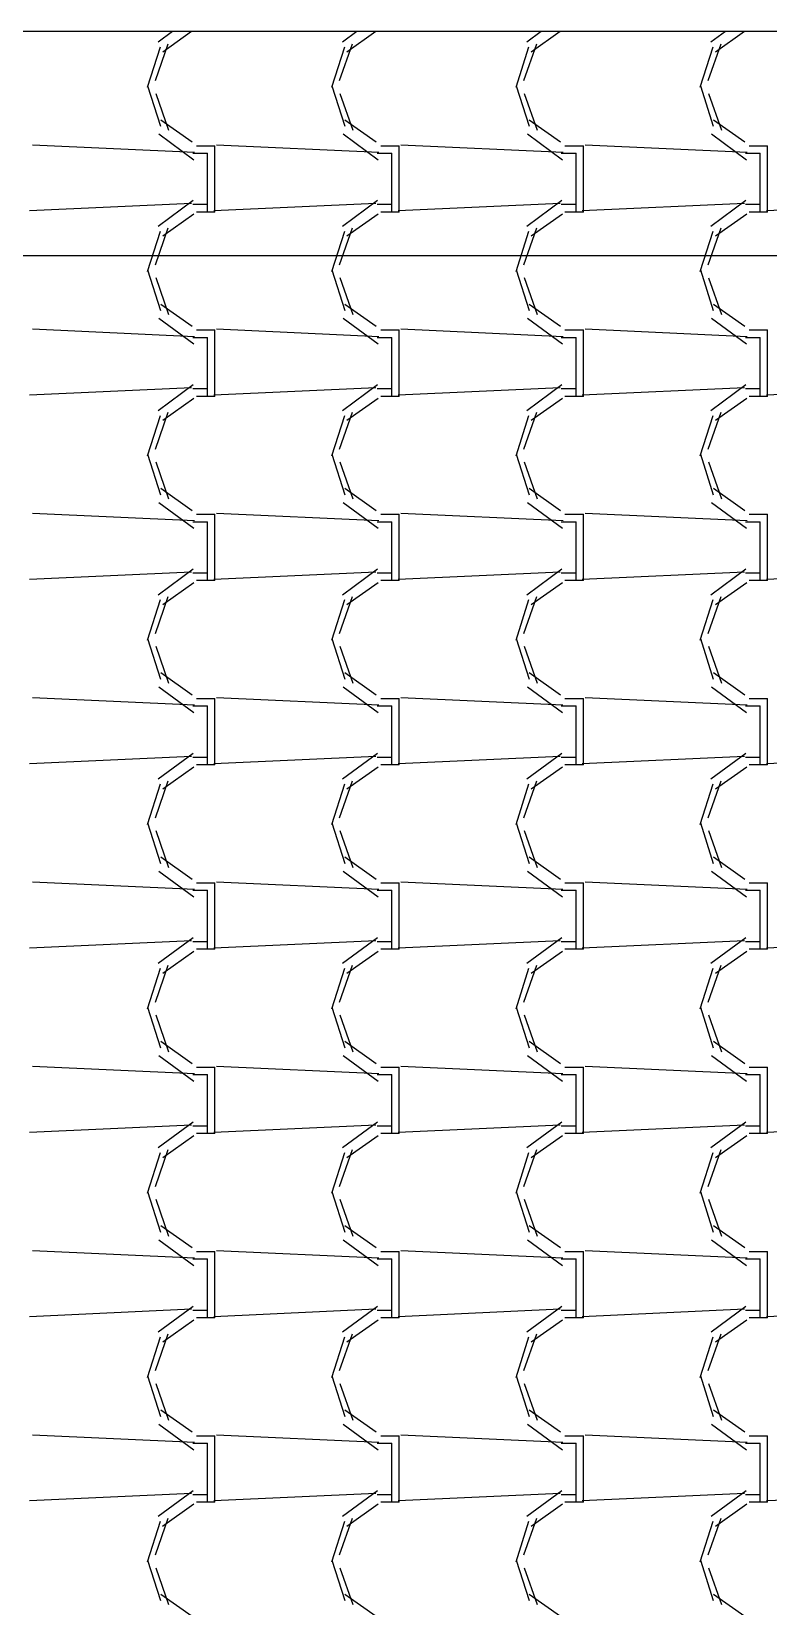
# Model space of a CAD drawing. Header units: millimetres. Extents: x -336 to -33, y -135 to 770.
# Drawn here: x -309.076 to -307.876, y 721.539 to 724.103 of the extents above; entities that cross this region are included whole.
import ezdxf

# ---------------------------------------------------------------- set-up
doc = ezdxf.new("R2010")
doc.units = ezdxf.units.MM
doc.header["$LTSCALE"] = 50
doc.header["$MEASUREMENT"] = 0
doc.layers.add('-HIDRO', color=8, linetype='CONTINUOUS')
doc.layers.add('AF', color=5, linetype='CONTINUOUS')

msp = doc.modelspace()

# ---------------------------------------------------------------- linework, layer by layer
at = {"layer": '-HIDRO', "linetype": 'Continuous'}
for p, q in [((-307.758, 724.1028), (-310.458, 724.1028)), ((-308.8462, 724.1028), (-308.8697, 724.0855)), ((-308.8152, 724.1028), (-308.8624, 724.0694)), ((-308.5462, 724.1028), (-308.5697, 724.0855)), ((-308.5152, 724.1028), (-308.5624, 724.0694)), ((-308.2462, 724.1028), (-308.2697, 724.0855)), ((-308.2152, 724.1028), (-308.2624, 724.0694)), ((-307.9462, 724.1028), (-307.9697, 724.0855)), ((-307.9152, 724.1028), (-307.9624, 724.0694)), ((-308.8666, 724.0774), (-308.8876, 724.0114)), ((-308.8538, 724.0824), (-308.8748, 724.0224)), ((-308.5666, 724.0774), (-308.5876, 724.0114)), ((-308.5538, 724.0824), (-308.5748, 724.0224)), ((-308.2666, 724.0774), (-308.2876, 724.0114)), ((-308.2538, 724.0824), (-308.2748, 724.0224)), ((-307.9666, 724.0774), (-307.9876, 724.0114)), ((-307.9538, 724.0824), (-307.9748, 724.0224)), ((-308.8869, 724.0146), (-308.8659, 723.9486)), ((-308.8737, 724.0021), (-308.8527, 723.9421)), ((-308.5869, 724.0146), (-308.5659, 723.9486)), ((-308.5737, 724.0021), (-308.5527, 723.9421)), ((-308.2869, 724.0146), (-308.2659, 723.9486)), ((-308.2737, 724.0021), (-308.2527, 723.9421)), ((-307.9869, 724.0146), (-307.9659, 723.9486)), ((-307.9737, 724.002), (-307.9527, 723.942)), ((-308.8656, 723.9592), (-308.8146, 723.9232)), ((-308.5656, 723.9592), (-308.5146, 723.9232)), ((-308.2656, 723.9592), (-308.2146, 723.9232)), ((-307.9656, 723.9592), (-307.9146, 723.9232)), ((-308.8105, 723.906), (-309.0745, 723.918)), ((-308.8686, 723.9361), (-308.8116, 723.8941)), ((-308.8074, 723.9169), (-308.7774, 723.9169)), ((-308.7774, 723.8209), (-308.7774, 723.9169)), ((-308.5105, 723.906), (-308.7745, 723.918)), ((-308.5686, 723.9361), (-308.5116, 723.8941)), ((-308.5074, 723.9169), (-308.4774, 723.9169)), ((-308.4774, 723.8209), (-308.4774, 723.9169)), ((-308.2105, 723.906), (-308.4745, 723.918)), ((-308.2686, 723.9361), (-308.2116, 723.8941)), ((-308.2074, 723.9169), (-308.1774, 723.9169)), ((-308.1774, 723.8209), (-308.1774, 723.9169)), ((-307.9105, 723.906), (-308.1745, 723.918)), ((-307.9686, 723.936), (-307.9116, 723.894)), ((-307.9074, 723.9169), (-307.8774, 723.9169)), ((-307.8774, 723.8209), (-307.8774, 723.9169)), ((-308.8134, 723.9049), (-308.7894, 723.9049)), ((-308.7894, 723.8209), (-308.7894, 723.9049)), ((-308.5134, 723.9049), (-308.4894, 723.9049)), ((-308.4894, 723.8209), (-308.4894, 723.9049)), ((-308.2134, 723.9049), (-308.1894, 723.9049)), ((-308.1894, 723.8209), (-308.1894, 723.9049)), ((-307.9134, 723.9049), (-307.8894, 723.9049)), ((-307.8894, 723.8209), (-307.8894, 723.9049)), ((-308.8152, 723.8228), (-309.0792, 723.8108)), ((-308.8127, 723.8275), (-308.8697, 723.7855)), ((-308.7894, 723.8209), (-308.8134, 723.8209)), ((-308.7894, 723.8089), (-308.7894, 723.8209)), ((-308.5152, 723.8228), (-308.7792, 723.8108)), ((-308.7774, 723.8089), (-308.7774, 723.8209)), ((-308.5127, 723.8275), (-308.5697, 723.7855)), ((-308.4894, 723.8209), (-308.5134, 723.8209)), ((-308.4894, 723.8089), (-308.4894, 723.8209)), ((-308.2152, 723.8228), (-308.4792, 723.8108)), ((-308.4774, 723.8089), (-308.4774, 723.8209)), ((-308.2127, 723.8275), (-308.2697, 723.7855)), ((-308.1894, 723.8209), (-308.2134, 723.8209)), ((-308.1894, 723.8089), (-308.1894, 723.8209)), ((-307.9152, 723.8228), (-308.1792, 723.8108)), ((-308.1774, 723.8089), (-308.1774, 723.8209)), ((-307.9127, 723.8275), (-307.9697, 723.7855)), ((-307.8894, 723.8209), (-307.9134, 723.8209)), ((-307.8894, 723.8089), (-307.8894, 723.8209)), ((-307.6152, 723.8228), (-307.8792, 723.8108)), ((-307.8774, 723.8089), (-307.8774, 723.8209)), ((-308.8114, 723.8054), (-308.8624, 723.7694)), ((-308.7774, 723.8089), (-308.8074, 723.8089)), ((-308.5114, 723.8054), (-308.5624, 723.7694)), ((-308.4774, 723.8089), (-308.5074, 723.8089)), ((-308.2114, 723.8054), (-308.2624, 723.7694)), ((-308.1774, 723.8089), (-308.2074, 723.8089)), ((-307.9114, 723.8054), (-307.9624, 723.7694)), ((-307.8774, 723.8089), (-307.9074, 723.8089)), ((-308.8666, 723.7774), (-308.8876, 723.7114)), ((-308.8538, 723.7824), (-308.8748, 723.7224)), ((-308.5666, 723.7774), (-308.5876, 723.7114)), ((-308.5538, 723.7824), (-308.5748, 723.7224)), ((-308.2666, 723.7774), (-308.2876, 723.7114)), ((-308.2538, 723.7824), (-308.2748, 723.7224)), ((-307.9666, 723.7774), (-307.9876, 723.7114)), ((-307.9538, 723.7824), (-307.9748, 723.7224)), ((-308.8869, 723.7146), (-308.8659, 723.6486)), ((-308.5869, 723.7146), (-308.5659, 723.6486)), ((-308.2869, 723.7146), (-308.2659, 723.6486)), ((-307.9869, 723.7146), (-307.9659, 723.6486)), ((-308.8737, 723.7021), (-308.8527, 723.6421)), ((-308.5737, 723.7021), (-308.5527, 723.6421)), ((-308.2737, 723.7021), (-308.2527, 723.6421)), ((-307.9737, 723.702), (-307.9527, 723.642)), ((-308.8686, 723.6361), (-308.8116, 723.5941)), ((-308.8656, 723.6592), (-308.8146, 723.6232)), ((-308.5686, 723.6361), (-308.5116, 723.5941)), ((-308.5656, 723.6592), (-308.5146, 723.6232)), ((-308.2686, 723.6361), (-308.2116, 723.5941)), ((-308.2656, 723.6592), (-308.2146, 723.6232)), ((-307.9686, 723.6361), (-307.9116, 723.5941)), ((-307.9656, 723.6592), (-307.9146, 723.6232)), ((-308.8105, 723.606), (-309.0745, 723.618)), ((-308.8074, 723.6169), (-308.7774, 723.6169)), ((-308.7774, 723.5209), (-308.7774, 723.6169)), ((-308.5105, 723.606), (-308.7745, 723.618)), ((-308.5074, 723.6169), (-308.4774, 723.6169)), ((-308.4774, 723.5209), (-308.4774, 723.6169)), ((-308.2105, 723.606), (-308.4745, 723.618)), ((-308.2074, 723.6169), (-308.1774, 723.6169)), ((-308.1774, 723.5209), (-308.1774, 723.6169)), ((-307.9105, 723.606), (-308.1745, 723.618)), ((-307.9074, 723.6169), (-307.8774, 723.6169)), ((-307.8774, 723.5209), (-307.8774, 723.6169)), ((-308.8134, 723.6049), (-308.7894, 723.6049)), ((-308.7894, 723.5209), (-308.7894, 723.6049)), ((-308.5134, 723.6049), (-308.4894, 723.6049)), ((-308.4894, 723.5209), (-308.4894, 723.6049)), ((-308.2134, 723.6049), (-308.1894, 723.6049)), ((-308.1894, 723.5209), (-308.1894, 723.6049)), ((-307.9134, 723.6049), (-307.8894, 723.6049)), ((-307.8894, 723.5209), (-307.8894, 723.6049)), ((-308.8152, 723.5228), (-309.0792, 723.5108)), ((-308.8127, 723.5275), (-308.8697, 723.4855)), ((-308.7894, 723.5209), (-308.8134, 723.5209)), ((-308.7774, 723.5089), (-308.8074, 723.5089)), ((-308.7894, 723.5089), (-308.7894, 723.5209)), ((-308.5152, 723.5228), (-308.7792, 723.5108)), ((-308.7774, 723.5089), (-308.7774, 723.5209)), ((-308.5127, 723.5275), (-308.5697, 723.4855)), ((-308.4894, 723.5209), (-308.5134, 723.5209)), ((-308.4774, 723.5089), (-308.5074, 723.5089)), ((-308.4894, 723.5089), (-308.4894, 723.5209)), ((-308.2152, 723.5228), (-308.4792, 723.5108)), ((-308.4774, 723.5089), (-308.4774, 723.5209)), ((-308.2127, 723.5275), (-308.2697, 723.4855)), ((-308.1894, 723.5209), (-308.2134, 723.5209)), ((-308.1774, 723.5089), (-308.2074, 723.5089)), ((-308.1894, 723.5089), (-308.1894, 723.5209)), ((-307.9152, 723.5228), (-308.1792, 723.5108)), ((-308.1774, 723.5089), (-308.1774, 723.5209)), ((-307.9127, 723.5275), (-307.9697, 723.4855)), ((-307.8894, 723.5209), (-307.9134, 723.5209)), ((-307.8774, 723.5089), (-307.9074, 723.5089)), ((-307.8894, 723.5089), (-307.8894, 723.5209)), ((-307.6152, 723.5228), (-307.8792, 723.5108)), ((-307.8774, 723.5089), (-307.8774, 723.5209)), ((-308.8538, 723.4824), (-308.8748, 723.4224)), ((-308.8114, 723.5054), (-308.8624, 723.4694)), ((-308.5538, 723.4824), (-308.5748, 723.4224)), ((-308.5114, 723.5054), (-308.5624, 723.4694)), ((-308.2538, 723.4824), (-308.2748, 723.4224)), ((-308.2114, 723.5054), (-308.2624, 723.4694)), ((-307.9538, 723.4824), (-307.9748, 723.4224)), ((-307.9114, 723.5054), (-307.9624, 723.4694)), ((-308.8666, 723.4774), (-308.8876, 723.4114)), ((-308.5666, 723.4774), (-308.5876, 723.4114)), ((-308.2666, 723.4774), (-308.2876, 723.4114)), ((-307.9666, 723.4774), (-307.9876, 723.4114)), ((-308.8869, 723.4146), (-308.8659, 723.3486)), ((-308.5869, 723.4146), (-308.5659, 723.3486)), ((-308.2869, 723.4146), (-308.2659, 723.3486)), ((-307.9869, 723.4146), (-307.9659, 723.3486)), ((-308.8737, 723.4021), (-308.8527, 723.3421)), ((-308.5737, 723.4021), (-308.5527, 723.3421)), ((-308.2737, 723.4021), (-308.2527, 723.3421)), ((-307.9737, 723.4021), (-307.9527, 723.3421)), ((-308.8656, 723.3592), (-308.8146, 723.3232)), ((-308.5656, 723.3592), (-308.5146, 723.3232)), ((-308.2656, 723.3592), (-308.2146, 723.3232)), ((-307.9656, 723.3592), (-307.9146, 723.3232)), ((-308.8686, 723.3361), (-308.8116, 723.2941)), ((-308.5686, 723.3361), (-308.5116, 723.2941)), ((-308.2686, 723.3361), (-308.2116, 723.2941)), ((-307.9686, 723.3361), (-307.9116, 723.2941)), ((-308.8105, 723.306), (-309.0745, 723.318)), ((-308.8134, 723.3049), (-308.7894, 723.3049)), ((-308.8074, 723.3169), (-308.7774, 723.3169)), ((-308.7894, 723.2209), (-308.7894, 723.3049)), ((-308.7774, 723.2209), (-308.7774, 723.3169)), ((-308.5105, 723.306), (-308.7745, 723.318)), ((-308.5134, 723.3049), (-308.4894, 723.3049)), ((-308.5074, 723.3169), (-308.4774, 723.3169)), ((-308.4894, 723.2209), (-308.4894, 723.3049)), ((-308.4774, 723.2209), (-308.4774, 723.3169)), ((-308.2105, 723.306), (-308.4745, 723.318)), ((-308.2134, 723.3049), (-308.1894, 723.3049)), ((-308.2074, 723.3169), (-308.1774, 723.3169)), ((-308.1894, 723.2209), (-308.1894, 723.3049)), ((-308.1774, 723.2209), (-308.1774, 723.3169)), ((-307.9105, 723.306), (-308.1745, 723.318)), ((-307.9134, 723.3049), (-307.8894, 723.3049)), ((-307.9074, 723.3169), (-307.8774, 723.3169)), ((-307.8894, 723.2209), (-307.8894, 723.3049)), ((-307.8774, 723.2209), (-307.8774, 723.3169)), ((-308.8127, 723.2275), (-308.8697, 723.1855)), ((-308.5127, 723.2275), (-308.5697, 723.1855)), ((-308.2127, 723.2275), (-308.2697, 723.1855)), ((-307.9127, 723.2275), (-307.9697, 723.1855)), ((-308.8152, 723.2228), (-309.0792, 723.2108)), ((-308.8114, 723.2054), (-308.8624, 723.1694)), ((-308.7894, 723.2209), (-308.8134, 723.2209)), ((-308.7774, 723.2089), (-308.8074, 723.2089)), ((-308.7894, 723.2089), (-308.7894, 723.2209)), ((-308.5152, 723.2228), (-308.7792, 723.2108)), ((-308.7774, 723.2089), (-308.7774, 723.2209)), ((-308.5114, 723.2054), (-308.5624, 723.1694)), ((-308.4894, 723.2209), (-308.5134, 723.2209)), ((-308.4774, 723.2089), (-308.5074, 723.2089)), ((-308.4894, 723.2089), (-308.4894, 723.2209)), ((-308.2152, 723.2228), (-308.4792, 723.2108)), ((-308.4774, 723.2089), (-308.4774, 723.2209)), ((-308.2114, 723.2054), (-308.2624, 723.1694)), ((-308.1894, 723.2209), (-308.2134, 723.2209)), ((-308.1774, 723.2089), (-308.2074, 723.2089)), ((-308.1894, 723.2089), (-308.1894, 723.2209)), ((-307.9152, 723.2228), (-308.1792, 723.2108)), ((-308.1774, 723.2089), (-308.1774, 723.2209)), ((-307.9114, 723.2054), (-307.9624, 723.1694)), ((-307.8894, 723.2209), (-307.9134, 723.2209)), ((-307.8774, 723.2089), (-307.9074, 723.2089)), ((-307.8894, 723.2089), (-307.8894, 723.2209)), ((-307.6152, 723.2228), (-307.8792, 723.2108)), ((-307.8774, 723.2089), (-307.8774, 723.2209)), ((-308.8666, 723.1774), (-308.8876, 723.1114)), ((-308.8538, 723.1824), (-308.8748, 723.1224)), ((-308.5666, 723.1774), (-308.5876, 723.1114)), ((-308.5538, 723.1824), (-308.5748, 723.1224)), ((-308.2666, 723.1774), (-308.2876, 723.1114)), ((-308.2538, 723.1824), (-308.2748, 723.1224)), ((-307.9666, 723.1774), (-307.9876, 723.1114)), ((-307.9538, 723.1824), (-307.9748, 723.1224)), ((-308.8869, 723.1146), (-308.8659, 723.0486)), ((-308.8737, 723.1021), (-308.8527, 723.0421)), ((-308.5869, 723.1146), (-308.5659, 723.0486)), ((-308.5737, 723.1021), (-308.5527, 723.0421)), ((-308.2869, 723.1146), (-308.2659, 723.0486)), ((-308.2737, 723.1021), (-308.2527, 723.0421)), ((-307.9869, 723.1146), (-307.9659, 723.0486)), ((-307.9737, 723.1021), (-307.9527, 723.0421)), ((-308.8656, 723.0592), (-308.8146, 723.0232)), ((-308.5656, 723.0592), (-308.5146, 723.0232)), ((-308.2656, 723.0592), (-308.2146, 723.0232)), ((-307.9656, 723.0592), (-307.9146, 723.0232)), ((-308.8686, 723.0361), (-308.8116, 722.9941)), ((-308.5686, 723.0361), (-308.5116, 722.9941)), ((-308.2686, 723.0361), (-308.2116, 722.9941)), ((-307.9686, 723.0361), (-307.9116, 722.9941)), ((-308.8106, 723.006), (-309.0746, 723.018)), ((-308.8134, 723.0049), (-308.7894, 723.0049)), ((-308.8074, 723.0169), (-308.7774, 723.0169)), ((-308.7894, 722.9209), (-308.7894, 723.0049)), ((-308.7774, 722.9209), (-308.7774, 723.0169)), ((-308.5106, 723.006), (-308.7746, 723.018)), ((-308.5134, 723.0049), (-308.4894, 723.0049)), ((-308.5074, 723.0169), (-308.4774, 723.0169)), ((-308.4894, 722.9209), (-308.4894, 723.0049)), ((-308.4774, 722.9209), (-308.4774, 723.0169)), ((-308.2106, 723.006), (-308.4746, 723.018)), ((-308.2134, 723.0049), (-308.1894, 723.0049)), ((-308.2074, 723.0169), (-308.1774, 723.0169)), ((-308.1894, 722.9209), (-308.1894, 723.0049)), ((-308.1774, 722.9209), (-308.1774, 723.0169)), ((-307.9106, 723.006), (-308.1746, 723.018)), ((-307.9134, 723.0049), (-307.8894, 723.0049)), ((-307.9074, 723.0169), (-307.8774, 723.0169)), ((-307.8894, 722.9209), (-307.8894, 723.0049)), ((-307.8774, 722.9209), (-307.8774, 723.0169)), ((-308.8152, 722.9228), (-309.0792, 722.9108)), ((-308.8127, 722.9275), (-308.8697, 722.8855)), ((-308.7894, 722.9209), (-308.8134, 722.9209)), ((-308.7894, 722.9089), (-308.7894, 722.9209)), ((-308.5152, 722.9228), (-308.7792, 722.9108)), ((-308.7774, 722.9089), (-308.7774, 722.9209)), ((-308.5127, 722.9275), (-308.5697, 722.8855)), ((-308.4894, 722.9209), (-308.5134, 722.9209)), ((-308.4894, 722.9089), (-308.4894, 722.9209)), ((-308.2152, 722.9228), (-308.4792, 722.9108)), ((-308.4774, 722.9089), (-308.4774, 722.9209)), ((-308.2127, 722.9275), (-308.2697, 722.8855)), ((-308.1894, 722.9209), (-308.2134, 722.9209)), ((-308.1894, 722.9089), (-308.1894, 722.9209)), ((-307.9152, 722.9228), (-308.1792, 722.9108)), ((-308.1774, 722.9089), (-308.1774, 722.9209)), ((-307.9127, 722.9275), (-307.9697, 722.8855)), ((-307.8894, 722.9209), (-307.9134, 722.9209)), ((-307.8894, 722.9089), (-307.8894, 722.9209)), ((-307.6152, 722.9228), (-307.8792, 722.9108)), ((-307.8774, 722.9089), (-307.8774, 722.9209)), ((-308.8114, 722.9054), (-308.8624, 722.8694)), ((-308.7774, 722.9089), (-308.8074, 722.9089)), ((-308.5114, 722.9054), (-308.5624, 722.8694)), ((-308.4774, 722.9089), (-308.5074, 722.9089)), ((-308.2114, 722.9054), (-308.2624, 722.8694)), ((-308.1774, 722.9089), (-308.2074, 722.9089)), ((-307.9114, 722.9054), (-307.9624, 722.8694)), ((-307.8774, 722.9089), (-307.9074, 722.9089)), ((-308.8666, 722.8774), (-308.8876, 722.8114)), ((-308.8538, 722.8824), (-308.8748, 722.8224)), ((-308.5666, 722.8774), (-308.5876, 722.8114)), ((-308.5538, 722.8824), (-308.5748, 722.8224)), ((-308.2666, 722.8774), (-308.2876, 722.8114)), ((-308.2538, 722.8824), (-308.2748, 722.8224)), ((-307.9666, 722.8774), (-307.9876, 722.8114)), ((-307.9538, 722.8824), (-307.9748, 722.8224)), ((-308.8869, 722.8146), (-308.8659, 722.7486)), ((-308.5869, 722.8146), (-308.5659, 722.7486)), ((-308.2869, 722.8146), (-308.2659, 722.7486)), ((-307.9869, 722.8146), (-307.9659, 722.7486)), ((-308.8737, 722.8021), (-308.8527, 722.7421)), ((-308.5737, 722.8021), (-308.5527, 722.7421)), ((-308.2737, 722.8021), (-308.2527, 722.7421)), ((-307.9737, 722.8021), (-307.9527, 722.7421)), ((-308.8656, 722.7592), (-308.8146, 722.7232)), ((-308.5656, 722.7592), (-308.5146, 722.7232)), ((-308.2656, 722.7592), (-308.2146, 722.7232)), ((-307.9656, 722.7592), (-307.9146, 722.7232)), ((-308.8106, 722.706), (-309.0746, 722.718)), ((-308.8686, 722.7361), (-308.8116, 722.6941)), ((-308.8074, 722.7169), (-308.7774, 722.7169)), ((-308.7774, 722.6209), (-308.7774, 722.7169)), ((-308.5106, 722.706), (-308.7746, 722.718)), ((-308.5686, 722.7361), (-308.5116, 722.6941)), ((-308.5074, 722.7169), (-308.4774, 722.7169)), ((-308.4774, 722.6209), (-308.4774, 722.7169)), ((-308.2106, 722.706), (-308.4746, 722.718)), ((-308.2686, 722.7361), (-308.2116, 722.6941)), ((-308.2074, 722.7169), (-308.1774, 722.7169)), ((-308.1774, 722.6209), (-308.1774, 722.7169)), ((-307.9106, 722.706), (-308.1746, 722.718)), ((-307.9686, 722.7361), (-307.9116, 722.6941)), ((-307.9074, 722.7169), (-307.8774, 722.7169)), ((-307.8774, 722.6209), (-307.8774, 722.7169)), ((-308.8134, 722.7049), (-308.7894, 722.7049)), ((-308.7894, 722.6209), (-308.7894, 722.7049)), ((-308.5134, 722.7049), (-308.4894, 722.7049)), ((-308.4894, 722.6209), (-308.4894, 722.7049)), ((-308.2134, 722.7049), (-308.1894, 722.7049)), ((-308.1894, 722.6209), (-308.1894, 722.7049)), ((-307.9134, 722.7049), (-307.8894, 722.7049)), ((-307.8894, 722.6209), (-307.8894, 722.7049)), ((-308.8152, 722.6228), (-309.0792, 722.6108)), ((-308.8127, 722.6275), (-308.8697, 722.5855)), ((-308.7894, 722.6209), (-308.8134, 722.6209)), ((-308.7774, 722.6089), (-308.8074, 722.6089)), ((-308.7894, 722.6089), (-308.7894, 722.6209)), ((-308.5152, 722.6228), (-308.7792, 722.6108)), ((-308.7774, 722.6089), (-308.7774, 722.6209)), ((-308.5127, 722.6275), (-308.5697, 722.5855)), ((-308.4894, 722.6209), (-308.5134, 722.6209)), ((-308.4774, 722.6089), (-308.5074, 722.6089)), ((-308.4894, 722.6089), (-308.4894, 722.6209)), ((-308.2152, 722.6228), (-308.4792, 722.6108)), ((-308.4774, 722.6089), (-308.4774, 722.6209)), ((-308.2127, 722.6275), (-308.2697, 722.5855)), ((-308.1894, 722.6209), (-308.2134, 722.6209)), ((-308.1774, 722.6089), (-308.2074, 722.6089)), ((-308.1894, 722.6089), (-308.1894, 722.6209)), ((-307.9152, 722.6228), (-308.1792, 722.6108)), ((-308.1774, 722.6089), (-308.1774, 722.6209)), ((-307.9127, 722.6275), (-307.9697, 722.5855)), ((-307.8894, 722.6209), (-307.9134, 722.6209)), ((-307.8774, 722.6089), (-307.9074, 722.6089)), ((-307.8894, 722.6089), (-307.8894, 722.6209)), ((-307.6152, 722.6228), (-307.8792, 722.6108)), ((-307.8774, 722.6089), (-307.8774, 722.6209)), ((-308.8114, 722.6054), (-308.8624, 722.5694)), ((-308.5114, 722.6054), (-308.5624, 722.5694)), ((-308.2114, 722.6054), (-308.2624, 722.5694)), ((-307.9114, 722.6054), (-307.9624, 722.5694)), ((-308.8666, 722.5774), (-308.8876, 722.5114)), ((-308.8538, 722.5824), (-308.8748, 722.5224)), ((-308.5666, 722.5774), (-308.5876, 722.5114)), ((-308.5538, 722.5824), (-308.5748, 722.5224)), ((-308.2666, 722.5774), (-308.2876, 722.5114)), ((-308.2538, 722.5824), (-308.2748, 722.5224)), ((-307.9666, 722.5774), (-307.9876, 722.5114)), ((-307.9538, 722.5824), (-307.9748, 722.5224)), ((-308.8869, 722.5146), (-308.8659, 722.4486)), ((-308.5869, 722.5146), (-308.5659, 722.4486)), ((-308.2869, 722.5146), (-308.2659, 722.4486)), ((-307.9869, 722.5146), (-307.9659, 722.4486)), ((-308.8737, 722.5021), (-308.8527, 722.4421)), ((-308.5737, 722.5021), (-308.5527, 722.4421)), ((-308.2737, 722.5021), (-308.2527, 722.4421)), ((-307.9737, 722.5021), (-307.9527, 722.4421)), ((-308.8656, 722.4592), (-308.8146, 722.4232)), ((-308.5656, 722.4592), (-308.5146, 722.4232)), ((-308.2656, 722.4592), (-308.2146, 722.4232)), ((-307.9656, 722.4592), (-307.9146, 722.4232)), ((-308.8686, 722.4361), (-308.8116, 722.3941)), ((-308.5686, 722.4361), (-308.5116, 722.3941)), ((-308.2686, 722.4361), (-308.2116, 722.3941)), ((-307.9686, 722.4361), (-307.9116, 722.3941)), ((-308.8106, 722.406), (-309.0746, 722.418)), ((-308.8134, 722.4049), (-308.7894, 722.4049)), ((-308.8074, 722.4169), (-308.7774, 722.4169)), ((-308.7894, 722.3209), (-308.7894, 722.4049)), ((-308.7774, 722.3209), (-308.7774, 722.4169)), ((-308.5106, 722.406), (-308.7746, 722.418)), ((-308.5134, 722.4049), (-308.4894, 722.4049)), ((-308.5074, 722.4169), (-308.4774, 722.4169)), ((-308.4894, 722.3209), (-308.4894, 722.4049)), ((-308.4774, 722.3209), (-308.4774, 722.4169)), ((-308.2106, 722.406), (-308.4746, 722.418)), ((-308.2134, 722.4049), (-308.1894, 722.4049)), ((-308.2074, 722.4169), (-308.1774, 722.4169)), ((-308.1894, 722.3209), (-308.1894, 722.4049)), ((-308.1774, 722.3209), (-308.1774, 722.4169)), ((-307.9106, 722.406), (-308.1746, 722.418)), ((-307.9134, 722.4049), (-307.8894, 722.4049)), ((-307.9074, 722.4169), (-307.8774, 722.4169)), ((-307.8894, 722.3209), (-307.8894, 722.4049)), ((-307.8774, 722.3209), (-307.8774, 722.4169)), ((-308.8127, 722.3275), (-308.8697, 722.2855)), ((-308.5127, 722.3275), (-308.5697, 722.2855)), ((-308.2127, 722.3275), (-308.2697, 722.2855)), ((-307.9127, 722.3275), (-307.9697, 722.2855)), ((-308.8152, 722.3228), (-309.0792, 722.3108)), ((-308.8114, 722.3054), (-308.8624, 722.2694)), ((-308.7894, 722.3209), (-308.8134, 722.3209)), ((-308.7774, 722.3089), (-308.8074, 722.3089)), ((-308.7894, 722.3089), (-308.7894, 722.3209)), ((-308.5152, 722.3228), (-308.7792, 722.3108)), ((-308.7774, 722.3089), (-308.7774, 722.3209)), ((-308.5114, 722.3054), (-308.5624, 722.2694)), ((-308.4894, 722.3209), (-308.5134, 722.3209)), ((-308.4774, 722.3089), (-308.5074, 722.3089)), ((-308.4894, 722.3089), (-308.4894, 722.3209)), ((-308.2152, 722.3228), (-308.4792, 722.3108)), ((-308.4774, 722.3089), (-308.4774, 722.3209)), ((-308.2115, 722.3054), (-308.2625, 722.2694)), ((-308.1894, 722.3209), (-308.2134, 722.3209)), ((-308.1774, 722.3089), (-308.2074, 722.3089)), ((-308.1894, 722.3089), (-308.1894, 722.3209)), ((-307.9152, 722.3228), (-308.1792, 722.3108)), ((-308.1774, 722.3089), (-308.1774, 722.3209)), ((-307.9115, 722.3054), (-307.9625, 722.2694)), ((-307.8894, 722.3209), (-307.9134, 722.3209)), ((-307.8774, 722.3089), (-307.9074, 722.3089)), ((-307.8894, 722.3089), (-307.8894, 722.3209)), ((-307.6152, 722.3228), (-307.8792, 722.3108)), ((-307.8774, 722.3089), (-307.8774, 722.3209)), ((-308.8666, 722.2774), (-308.8876, 722.2114)), ((-308.8538, 722.2824), (-308.8748, 722.2224)), ((-308.5666, 722.2774), (-308.5876, 722.2114)), ((-308.5538, 722.2824), (-308.5748, 722.2224)), ((-308.2666, 722.2774), (-308.2876, 722.2114)), ((-308.2538, 722.2824), (-308.2748, 722.2224)), ((-307.9666, 722.2774), (-307.9876, 722.2114)), ((-307.9538, 722.2824), (-307.9748, 722.2224)), ((-308.8869, 722.2146), (-308.8659, 722.1486)), ((-308.8737, 722.2021), (-308.8527, 722.1421)), ((-308.5869, 722.2146), (-308.5659, 722.1486)), ((-308.5737, 722.2021), (-308.5527, 722.1421)), ((-308.2869, 722.2146), (-308.2659, 722.1486)), ((-308.2737, 722.2021), (-308.2527, 722.1421)), ((-307.9869, 722.2146), (-307.9659, 722.1486)), ((-307.9737, 722.2021), (-307.9527, 722.1421)), ((-308.8656, 722.1592), (-308.8146, 722.1232)), ((-308.5656, 722.1592), (-308.5146, 722.1232)), ((-308.2656, 722.1592), (-308.2146, 722.1232)), ((-307.9656, 722.1592), (-307.9146, 722.1232)), ((-308.8686, 722.1361), (-308.8116, 722.0941)), ((-308.5686, 722.1361), (-308.5116, 722.0941)), ((-308.2686, 722.1361), (-308.2116, 722.0941)), ((-307.9686, 722.1361), (-307.9116, 722.0941)), ((-308.8106, 722.106), (-309.0746, 722.118)), ((-308.8134, 722.1049), (-308.7894, 722.1049)), ((-308.8074, 722.1169), (-308.7774, 722.1169)), ((-308.7894, 722.0209), (-308.7894, 722.1049)), ((-308.7774, 722.0209), (-308.7774, 722.1169)), ((-308.5106, 722.106), (-308.7746, 722.118)), ((-308.5134, 722.1049), (-308.4894, 722.1049)), ((-308.5074, 722.1169), (-308.4774, 722.1169)), ((-308.4894, 722.0209), (-308.4894, 722.1049)), ((-308.4774, 722.0209), (-308.4774, 722.1169)), ((-308.2106, 722.106), (-308.4746, 722.118)), ((-308.2134, 722.1049), (-308.1894, 722.1049)), ((-308.2074, 722.1169), (-308.1774, 722.1169)), ((-308.1894, 722.0209), (-308.1894, 722.1049)), ((-308.1774, 722.0209), (-308.1774, 722.1169)), ((-307.9106, 722.106), (-308.1746, 722.118)), ((-307.9134, 722.1049), (-307.8894, 722.1049)), ((-307.9074, 722.1169), (-307.8774, 722.1169)), ((-307.8894, 722.0209), (-307.8894, 722.1049)), ((-307.8774, 722.0209), (-307.8774, 722.1169)), ((-308.8152, 722.0228), (-309.0792, 722.0108)), ((-308.8127, 722.0275), (-308.8696, 721.9855)), ((-308.7894, 722.0209), (-308.8134, 722.0209)), ((-308.7894, 722.0089), (-308.7894, 722.0209)), ((-308.5152, 722.0228), (-308.7792, 722.0108)), ((-308.7774, 722.0089), (-308.7774, 722.0209)), ((-308.5127, 722.0275), (-308.5696, 721.9855)), ((-308.4894, 722.0209), (-308.5134, 722.0209)), ((-308.4894, 722.0089), (-308.4894, 722.0209)), ((-308.2152, 722.0228), (-308.4792, 722.0108)), ((-308.4774, 722.0089), (-308.4774, 722.0209)), ((-308.2127, 722.0275), (-308.2696, 721.9855)), ((-308.1894, 722.0209), (-308.2134, 722.0209)), ((-308.1894, 722.0089), (-308.1894, 722.0209)), ((-307.9152, 722.0228), (-308.1792, 722.0108)), ((-308.1774, 722.0089), (-308.1774, 722.0209)), ((-307.9127, 722.0275), (-307.9696, 721.9855)), ((-307.8894, 722.0209), (-307.9134, 722.0209)), ((-307.8894, 722.0089), (-307.8894, 722.0209)), ((-307.6152, 722.0228), (-307.8792, 722.0108)), ((-307.8774, 722.0089), (-307.8774, 722.0209)), ((-308.8114, 722.0054), (-308.8624, 721.9694)), ((-308.7774, 722.0089), (-308.8074, 722.0089)), ((-308.5115, 722.0054), (-308.5625, 721.9694)), ((-308.4774, 722.0089), (-308.5074, 722.0089)), ((-308.2115, 722.0054), (-308.2625, 721.9694)), ((-308.1774, 722.0089), (-308.2074, 722.0089)), ((-307.9115, 722.0054), (-307.9625, 721.9694)), ((-307.8774, 722.0089), (-307.9074, 722.0089)), ((-308.8666, 721.9774), (-308.8876, 721.9114)), ((-308.8538, 721.9824), (-308.8748, 721.9224)), ((-308.5666, 721.9774), (-308.5876, 721.9114)), ((-308.5538, 721.9824), (-308.5748, 721.9224)), ((-308.2666, 721.9774), (-308.2876, 721.9114)), ((-308.2538, 721.9824), (-308.2748, 721.9224)), ((-307.9666, 721.9774), (-307.9876, 721.9114)), ((-307.9538, 721.9824), (-307.9748, 721.9224)), ((-308.8869, 721.9146), (-308.8659, 721.8486)), ((-308.8737, 721.9021), (-308.8527, 721.8421)), ((-308.5869, 721.9146), (-308.5659, 721.8486)), ((-308.5737, 721.9021), (-308.5527, 721.8421)), ((-308.2869, 721.9146), (-308.2659, 721.8486)), ((-308.2737, 721.9021), (-308.2527, 721.8421)), ((-307.9869, 721.9146), (-307.9659, 721.8486)), ((-307.9737, 721.9021), (-307.9527, 721.8421)), ((-308.8656, 721.8592), (-308.8146, 721.8232)), ((-308.5656, 721.8592), (-308.5146, 721.8232)), ((-308.2656, 721.8592), (-308.2146, 721.8232)), ((-307.9656, 721.8592), (-307.9146, 721.8232)), ((-308.8106, 721.806), (-309.0746, 721.818)), ((-308.8686, 721.8361), (-308.8116, 721.7941)), ((-308.8074, 721.8169), (-308.7774, 721.8169)), ((-308.7774, 721.7209), (-308.7774, 721.8169)), ((-308.5106, 721.806), (-308.7746, 721.818)), ((-308.5686, 721.8361), (-308.5116, 721.7941)), ((-308.5074, 721.8169), (-308.4774, 721.8169)), ((-308.4774, 721.7209), (-308.4774, 721.8169)), ((-308.2106, 721.806), (-308.4746, 721.818)), ((-308.2686, 721.8361), (-308.2116, 721.7941)), ((-308.2074, 721.8169), (-308.1774, 721.8169)), ((-308.1774, 721.7209), (-308.1774, 721.8169)), ((-307.9106, 721.806), (-308.1746, 721.818)), ((-307.9686, 721.8361), (-307.9116, 721.7941)), ((-307.9074, 721.8169), (-307.8774, 721.8169)), ((-307.8774, 721.7209), (-307.8774, 721.8169)), ((-308.8134, 721.8049), (-308.7894, 721.8049)), ((-308.7894, 721.7209), (-308.7894, 721.8049)), ((-308.5134, 721.8049), (-308.4894, 721.8049)), ((-308.4894, 721.7209), (-308.4894, 721.8049)), ((-308.2134, 721.8049), (-308.1894, 721.8049)), ((-308.1894, 721.7209), (-308.1894, 721.8049)), ((-307.9134, 721.8049), (-307.8894, 721.8049)), ((-307.8894, 721.7209), (-307.8894, 721.8049)), ((-308.8152, 721.7228), (-309.0792, 721.7108)), ((-308.8126, 721.7275), (-308.8696, 721.6855)), ((-308.7894, 721.7209), (-308.8134, 721.7209)), ((-308.7894, 721.7089), (-308.7894, 721.7209)), ((-308.5152, 721.7228), (-308.7792, 721.7108)), ((-308.7774, 721.7089), (-308.7774, 721.7209)), ((-308.5126, 721.7275), (-308.5696, 721.6855)), ((-308.4894, 721.7209), (-308.5134, 721.7209)), ((-308.4894, 721.7089), (-308.4894, 721.7209)), ((-308.2152, 721.7228), (-308.4792, 721.7108)), ((-308.4774, 721.7089), (-308.4774, 721.7209)), ((-308.2126, 721.7275), (-308.2696, 721.6855)), ((-308.1894, 721.7209), (-308.2134, 721.7209)), ((-308.1894, 721.7089), (-308.1894, 721.7209)), ((-307.9152, 721.7228), (-308.1792, 721.7108)), ((-308.1774, 721.7089), (-308.1774, 721.7209)), ((-307.9126, 721.7275), (-307.9696, 721.6855)), ((-307.8894, 721.7209), (-307.9134, 721.7209)), ((-307.8894, 721.7089), (-307.8894, 721.7209)), ((-307.6152, 721.7228), (-307.8792, 721.7108)), ((-307.8774, 721.7089), (-307.8774, 721.7209)), ((-308.8115, 721.7054), (-308.8625, 721.6694)), ((-308.7774, 721.7089), (-308.8074, 721.7089)), ((-308.5115, 721.7054), (-308.5625, 721.6694)), ((-308.4774, 721.7089), (-308.5074, 721.7089)), ((-308.2115, 721.7054), (-308.2625, 721.6694)), ((-308.1774, 721.7089), (-308.2074, 721.7089)), ((-307.9115, 721.7054), (-307.9625, 721.6694)), ((-307.8774, 721.7089), (-307.9074, 721.7089)), ((-308.8666, 721.6774), (-308.8876, 721.6114)), ((-308.8538, 721.6824), (-308.8748, 721.6224)), ((-308.5666, 721.6774), (-308.5876, 721.6114)), ((-308.5538, 721.6824), (-308.5748, 721.6224)), ((-308.2666, 721.6774), (-308.2876, 721.6114)), ((-308.2538, 721.6824), (-308.2748, 721.6224)), ((-307.9666, 721.6774), (-307.9876, 721.6114)), ((-307.9538, 721.6824), (-307.9748, 721.6224)), ((-308.8869, 721.6146), (-308.8659, 721.5486)), ((-308.5869, 721.6146), (-308.5659, 721.5486)), ((-308.2869, 721.6146), (-308.2659, 721.5486)), ((-307.9869, 721.6146), (-307.9659, 721.5486)), ((-308.8737, 721.6021), (-308.8527, 721.5421)), ((-308.5737, 721.6021), (-308.5527, 721.5421)), ((-308.2737, 721.6021), (-308.2527, 721.5421)), ((-307.9737, 721.6021), (-307.9527, 721.5421)), ((-308.8656, 721.5592), (-308.8146, 721.5232)), ((-308.5656, 721.5592), (-308.5146, 721.5232)), ((-308.2656, 721.5592), (-308.2146, 721.5232)), ((-307.9656, 721.5592), (-307.9146, 721.5232))]:
    msp.add_line(p, q, dxfattribs=at)
at = {"layer": 'AF'}
msp.add_line((-310.5425, 723.7384), (-302.8186, 723.7384), dxfattribs=at)

doc.saveas('drawing.dxf')
